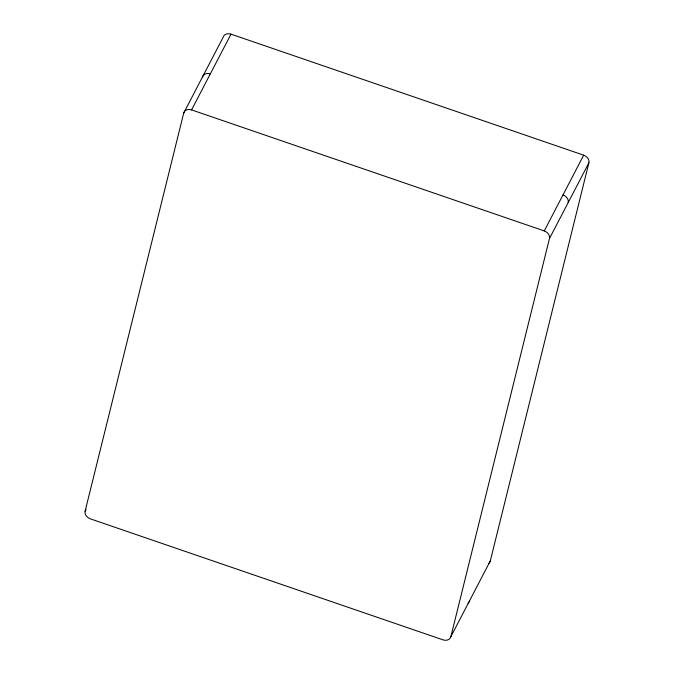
<?xml version="1.0" encoding="UTF-8"?>
<svg xmlns="http://www.w3.org/2000/svg" width="674" height="674" viewBox="0 0 674 674"><rect width="100%" height="100%" fill="white"/><g stroke="black" fill="none" stroke-linecap="round" stroke-linejoin="round"><path stroke-width="1.01" d="M85.109 511.204L183.716 113.038L223.145 37.289A6.951 5.485 27.5 0 1 231.013 34.147L583.692 155.172A6.951 5.485 27.5 0 1 588.891 162.796L490.284 560.962L450.855 636.711A6.951 5.485 27.5 0 1 442.986 639.853L90.308 518.828A6.951 5.485 27.5 0 1 85.109 511.204L86.07 509.359M450.855 636.711L549.462 238.545L588.891 162.796M183.716 113.038A6.951 5.485 27.5 0 1 191.576 109.896L231.013 34.147M549.462 238.545A6.951 5.485 27.5 0 0 544.263 230.921L583.692 155.172M191.576 109.896L544.263 230.921M202.444 77.055A6.951 5.485 27.5 0 1 210.305 73.921M562.992 194.946A6.951 5.485 27.5 0 1 568.19 202.562M469.584 600.728A6.951 5.485 27.5 0 1 468.042 603.12M490.284 560.962A6.951 5.485 27.5 0 1 488.406 563.599"/></g></svg>
